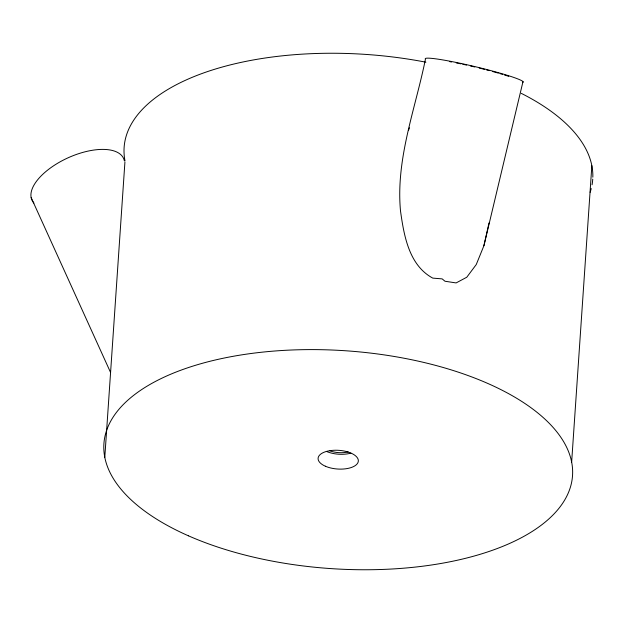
<?xml version="1.0" encoding="UTF-8"?>
<svg xmlns="http://www.w3.org/2000/svg" width="623" height="623" viewBox="0 0 623 623"><rect width="100%" height="100%" fill="white"/><g stroke="black" fill="none" stroke-linecap="round" stroke-linejoin="round"><path stroke-width="0.93" d="M104.796 457.29L124.919 162.128M571.649 462.064L591.85 165.71M522.44 82.501A50.323 3.855 13.4 0 0 476.322 66.941A50.323 3.855 13.4 0 0 425.439 59.208C415.276 109.305 395.644 158.951 400.503 210.924C403.93 235.408 408.89 265.211 432.775 278.115L442.143 278.878L444.986 281.238L456.106 282.928L466.775 277.235L476.26 264.534L483.915 245.696L489.008 222.956M483.915 245.696L522.993 81.597M408.478 130.448L409.482 127.762M31.15 197.569L110.583 372.499M449.798 61.661A45.245 3.465 13.4 0 1 451.566 61.989M456.231 62.9A45.245 3.465 13.4 0 1 458.162 63.289M459.128 63.484A45.245 3.465 13.4 0 1 460.934 63.865M462.788 64.255A45.245 3.465 13.4 0 1 466.549 65.08M470.349 65.937A45.245 3.465 13.4 0 1 474.773 66.973M479.212 68.047A45.245 3.465 13.4 0 1 484.639 69.41M486.501 69.893A45.245 3.465 13.4 0 1 489.257 70.617M492.793 71.567A45.245 3.465 13.4 0 1 498.291 73.117M500.02 73.623A45.245 3.465 13.4 0 1 502.488 74.363M504.396 74.955A45.245 3.465 13.4 0 1 508.742 76.364M591.227 188.567A234.848 109.165 3.9 0 1 590.137 192.281M125.005 160.936A234.848 109.165 3.9 0 1 425.898 62.191M521.225 93.325A234.848 109.165 3.9 0 1 592.831 177.181M592.746 179.097A234.848 109.165 3.9 0 1 592.052 184.805M348.179 451.94A16.774 7.795 3.9 0 1 329.933 450.865M33.938 203.051A50.323 23.526 -24.4 0 1 67.089 158.258A50.323 23.526 -24.4 0 1 124.374 160.929M350.858 453.147A20.162 9.368 3.9 0 1 326.374 451.395M325.362 466.214A20.162 9.368 3.9 0 0 358.054 462.321A20.162 9.368 3.9 0 0 331.249 450.499A20.162 9.368 3.9 0 0 325.362 466.214M188.434 535.811A234.848 109.165 3.9 0 0 569.282 490.472A234.848 109.165 3.9 0 0 256.949 352.758A234.848 109.165 3.9 0 0 188.434 535.811"/></g></svg>
